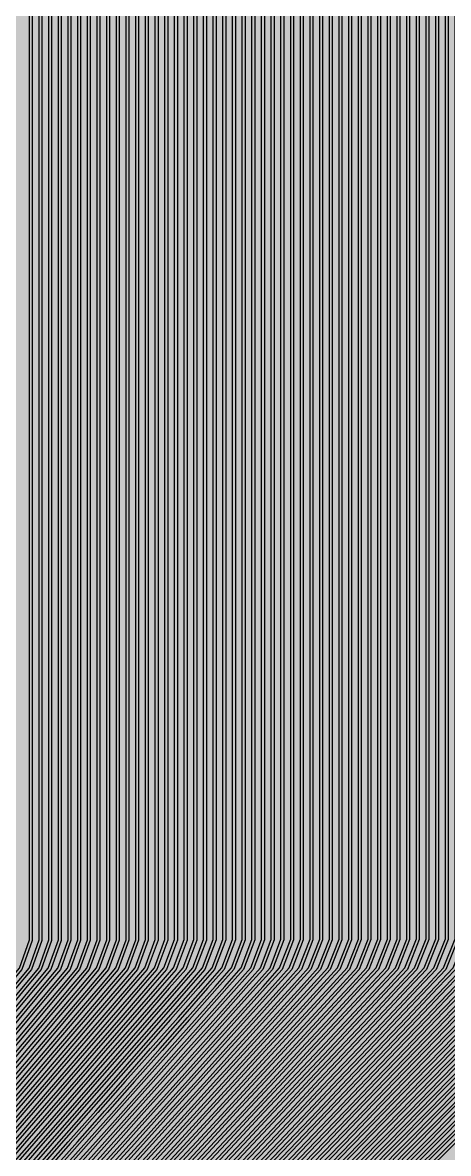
# Model space of a CAD drawing. Header units: metres. Extents: x -7231 to 10969, y -37556 to 1873.
# Drawn here: x 3904 to 4212, y -17775 to -16956 of the extents above; entities that cross this region are included whole.
import ezdxf

# ---------------------------------------------------------------- set-up
doc = ezdxf.new("R2010")
doc.units = ezdxf.units.M
for name, color, linetype in [('Metal1', 4, 'CONTINUOUS'), ('Metal2', 3, 'CONTINUOUS'), ('Polyimide', 7, 'CONTINUOUS')]:
    doc.layers.add(name, color=color, linetype=linetype)

msp = doc.modelspace()

# ---------------------------------------------------------------- hatches: boundary and pattern name
at = {"layer": 'Polyimide'}
msp.add_hatch(color=7, dxfattribs=at).paths.add_polyline_path([(4065.69, -468), (4066.67, -501.99), (4068.51, -535.99), (4071.41, -569.99), (4075.54, -603.99), (4081.04, -637.99), (4088.01, -671.99), (4096.52, -705.98), (4106.62, -739.98), (4118.33, -773.98), (4131.63, -807.98), (4146.49, -841.98), (4162.87, -875.98), (4180.68, -909.97), (4199.83, -943.97), (4220.22, -977.97), (4241.73, -1011.97), (4264.21, -1045.97), (4287.52, -1079.96), (4311.51, -1113.96), (4336.01, -1147.96), (4360.86, -1181.96), (4385.88, -1215.96), (4410.89, -1249.96), (4435.74, -1283.95), (4460.24, -1317.95), (4484.23, -1351.95), (4507.54, -1385.95), (4530.02, -1419.95), (4551.53, -1453.94), (4571.92, -1487.94), (4591.07, -1521.94), (4608.88, -1555.94), (4625.26, -1589.94), (4640.12, -1623.94), (4653.42, -1657.93), (4665.13, -1691.93), (4675.23, -1725.93), (4683.74, -1759.93), (4690.71, -1793.93), (4696.21, -1827.93), (4700.34, -1861.92), (4703.24, -1895.92), (4705.08, -1929.92), (4706.06, -1963.92), (4706.44, -1997.92), (4706.5, -2031.91), (4706.5, -4793.02), (4709.95, -4838.39), (4720.22, -4882.71), (4737.08, -4924.98), (4760.13, -4964.2), (4788.85, -4999.49), (4822.58, -5030.03), (4860.53, -5055.12), (4901.85, -5074.18), (4901.85, -5074.18), (4970.68, -5105.23), (5034.7, -5145.26), (5092.76, -5193.54), (5143.8, -5249.19), (5186.89, -5311.2), (5221.24, -5378.44), (5246.23, -5449.69), (5261.41, -5523.66), (5266.5, -5599), (5261.41, -5674.34), (5246.23, -5748.31), (5221.24, -5819.56), (5186.89, -5886.8), (5143.8, -5948.81), (5092.76, -6004.46), (5034.7, -6052.74), (4970.68, -6092.77), (4901.85, -6123.82), (4860.53, -6142.88), (4822.58, -6167.97), (4788.85, -6198.51), (4760.13, -6233.8), (4737.08, -6273.02), (4720.22, -6315.29), (4709.95, -6359.61), (4706.5, -6404.98), (4706.5, -9221.52), (4709.95, -9266.88), (4720.22, -9311.21), (4737.08, -9353.47), (4760.13, -9392.7), (4788.85, -9427.98), (4822.58, -9458.52), (4860.53, -9483.61), (4901.85, -9502.67), (4970.68, -9533.72), (5034.7, -9573.75), (5092.76, -9622.03), (5143.8, -9677.68), (5186.89, -9739.69), (5221.24, -9806.94), (5246.23, -9878.19), (5261.41, -9952.16), (5266.5, -10027.49), (5261.41, -10102.83), (5246.23, -10176.8), (5221.24, -10248.05), (5186.89, -10315.3), (5143.8, -10377.31), (5092.76, -10432.96), (5034.7, -10481.24), (4970.68, -10521.27), (4901.85, -10552.32), (4860.53, -10571.38), (4822.58, -10596.46), (4788.85, -10627), (4760.13, -10662.29), (4737.08, -10701.52), (4720.22, -10743.78), (4709.95, -10788.1), (4706.5, -10833.47), (4706.5, -13650.01), (4709.95, -13695.38), (4720.22, -13739.7), (4737.08, -13781.96), (4760.13, -13821.19), (4788.85, -13856.48), (4822.58, -13887.02), (4860.53, -13912.11), (4901.85, -13931.17), (4970.68, -13962.22), (5034.7, -14002.25), (5092.76, -14050.53), (5143.8, -14106.18), (5186.89, -14168.19), (5221.24, -14235.43), (5246.23, -14306.68), (5261.41, -14380.65), (5266.5, -14455.99), (5261.41, -14531.33), (5246.23, -14605.29), (5221.24, -14676.55), (5186.89, -14743.79), (5143.8, -14805.8), (5092.76, -14861.45), (5034.7, -14909.73), (4970.68, -14949.76), (4901.85, -14980.81), (4860.53, -14999.87), (4822.58, -15024.96), (4788.85, -15055.5), (4760.13, -15090.79), (4737.08, -15130.01), (4720.22, -15172.27), (4709.95, -15216.6), (4706.5, -15261.97), (4706.5, -15455.99), (4720.95, -15750.04), (4764.14, -16041.26), (4835.68, -16326.84), (4934.86, -16604.04), (5060.74, -16870.18), (5212.09, -17122.7), (5387.47, -17359.17), (5585.18, -17577.31), (5803.32, -17775.02), (6039.79, -17950.4), (6292.31, -18101.75), (6558.45, -18227.63), (6835.65, -18326.81), (7121.23, -18398.34), (7412.45, -18441.54), (7706.5, -18455.99), (9969.01, -18455.99), (10047.42, -18459.84), (10125.08, -18471.36), (10201.23, -18490.44), (10275.15, -18516.89), (10346.12, -18550.45), (10413.46, -18590.81), (10476.52, -18637.58), (10534.69, -18690.3), (10587.41, -18748.47), (10634.18, -18811.53), (10674.54, -18878.87), (10708.11, -18949.84), (10734.56, -19023.76), (10753.63, -19099.92), (10765.15, -19177.58), (10769.01, -19255.99), (10769.01, -20895.8), (10730.24, -20951.41), (10694.6, -21009.08), (10662.21, -21068.63), (10633.17, -21129.89), (10607.55, -21192.66), (10585.45, -21256.74), (10566.93, -21321.96), (10552.05, -21388.09), (10540.84, -21454.95), (10533.35, -21522.33), (10529.6, -21590.02), (10529.6, -21657.81), (10533.35, -21725.5), (10540.84, -21792.87), (10552.05, -21859.73), (10566.93, -21925.87), (10585.45, -21991.08), (10607.55, -22055.17), (10633.17, -22117.94), (10662.21, -22179.19), (10694.6, -22238.74), (10730.24, -22296.41), (10769.01, -22352.03), (10769.01, -32454.24), (10728.74, -32510.49), (10691.72, -32568.92), (10658.05, -32629.35), (10627.85, -32691.58), (10601.2, -32755.42), (10578.21, -32820.67), (10558.93, -32887.1), (10543.44, -32954.52), (10531.77, -33022.71), (10523.97, -33091.44), (10520.07, -33160.51), (10520.07, -33229.69), (10523.97, -33298.75), (10531.77, -33367.49), (10543.44, -33435.67), (10558.93, -33503.09), (10578.21, -33569.53), (10601.2, -33634.77), (10627.85, -33698.61), (10658.05, -33760.85), (10691.72, -33821.28), (10728.74, -33879.71), (10769.01, -33935.96), (10769.01, -36556), (10765.15, -36634.41), (10753.63, -36712.07), (10734.56, -36788.23), (10708.11, -36862.15), (10674.54, -36933.12), (10634.18, -37000.46), (10587.41, -37063.51), (10534.69, -37121.69), (10476.52, -37174.41), (10413.46, -37221.18), (10346.12, -37261.54), (10275.15, -37295.1), (10201.23, -37321.55), (10125.08, -37340.63), (10047.42, -37352.15), (9969.01, -37356), (-6231.01, -37356), (-6309.42, -37352.15), (-6387.08, -37340.63), (-6463.23, -37321.55), (-6537.15, -37295.1), (-6608.12, -37261.54), (-6675.46, -37221.18), (-6738.52, -37174.41), (-6796.69, -37121.69), (-6849.41, -37063.51), (-6896.18, -37000.46), (-6936.54, -36933.12), (-6970.11, -36862.15), (-6996.56, -36788.23), (-7015.63, -36712.07), (-7027.15, -36634.41), (-7031.01, -36556), (-7031.01, -33936), (-6990.74, -33879.75), (-6953.7, -33821.31), (-6920.03, -33760.88), (-6889.82, -33698.64), (-6863.18, -33634.8), (-6840.18, -33569.55), (-6820.9, -33503.11), (-6805.4, -33435.69), (-6793.74, -33367.49), (-6785.94, -33298.75), (-6782.03, -33229.68), (-6782.03, -33160.5), (-6785.94, -33091.43), (-6793.74, -33022.69), (-6805.4, -32954.5), (-6820.9, -32887.07), (-6840.18, -32820.63), (-6863.18, -32755.39), (-6889.82, -32691.54), (-6920.03, -32629.3), (-6953.7, -32568.87), (-6990.74, -32510.43), (-7031.01, -32454.18), (-7031.01, -22364.83), (-6990.74, -22308.58), (-6953.7, -22250.14), (-6920.03, -22189.71), (-6889.82, -22127.47), (-6863.18, -22063.62), (-6840.18, -21998.38), (-6820.9, -21931.94), (-6805.4, -21864.51), (-6793.74, -21796.32), (-6785.94, -21727.58), (-6782.03, -21658.51), (-6782.03, -21589.33), (-6785.94, -21520.26), (-6793.74, -21451.52), (-6805.4, -21383.32), (-6820.9, -21315.9), (-6840.18, -21249.46), (-6863.18, -21184.21), (-6889.82, -21120.37), (-6920.03, -21058.13), (-6953.7, -20997.7), (-6990.74, -20939.26), (-7031.01, -20883.01), (-7031.01, -19255.99), (-7027.15, -19177.58), (-7015.63, -19099.92), (-6996.56, -19023.76), (-6970.11, -18949.84), (-6936.54, -18878.87), (-6896.18, -18811.53), (-6849.41, -18748.47), (-6796.69, -18690.3), (-6738.52, -18637.58), (-6675.46, -18590.81), (-6608.12, -18550.45), (-6537.15, -18516.89), (-6463.23, -18490.44), (-6387.08, -18471.36), (-6309.42, -18459.84), (-6231.01, -18455.99), (-3968.5, -18455.99), (-3674.45, -18441.54), (-3383.23, -18398.34), (-3097.65, -18326.81), (-2820.45, -18227.63), (-2554.31, -18101.75), (-2301.79, -17950.4), (-2065.32, -17775.02), (-1847.18, -17577.31), (-1649.47, -17359.17), (-1474.09, -17122.7), (-1322.74, -16870.18), (-1196.86, -16604.04), (-1097.68, -16326.84), (-1026.14, -16041.26), (-982.95, -15750.04), (-968.5, -15455.99), (-968.5, -15261.97), (-971.95, -15216.6), (-982.22, -15172.27), (-999.08, -15130.01), (-1022.13, -15090.79), (-1050.85, -15055.5), (-1084.58, -15024.96), (-1122.53, -14999.87), (-1163.85, -14980.81), (-1232.68, -14949.76), (-1296.7, -14909.73), (-1354.76, -14861.45), (-1405.8, -14805.8), (-1448.89, -14743.79), (-1483.24, -14676.55), (-1508.23, -14605.29), (-1523.41, -14531.33), (-1528.5, -14455.99), (-1523.41, -14380.65), (-1508.23, -14306.68), (-1483.24, -14235.43), (-1448.89, -14168.19), (-1405.8, -14106.18), (-1354.76, -14050.53), (-1296.7, -14002.25), (-1232.68, -13962.22), (-1163.85, -13931.17), (-1122.53, -13912.11), (-1084.58, -13887.02), (-1050.85, -13856.48), (-1022.13, -13821.19), (-999.08, -13781.96), (-982.22, -13739.7), (-971.95, -13695.38), (-968.5, -13650.01), (-968.5, -12309.64), (-971.95, -12264.27), (-982.22, -12219.94), (-999.08, -12177.68), (-1022.13, -12138.46), (-1050.85, -12103.17), (-1084.58, -12072.63), (-1122.53, -12047.54), (-1163.85, -12028.48), (-1232.68, -11997.43), (-1296.7, -11957.4), (-1354.76, -11909.12), (-1405.8, -11853.47), (-1448.89, -11791.46), (-1483.24, -11724.22), (-1508.23, -11652.96), (-1523.41, -11579), (-1528.5, -11503.66), (-1523.41, -11428.32), (-1508.23, -11354.35), (-1483.24, -11283.1), (-1448.89, -11215.86), (-1405.8, -11153.85), (-1354.76, -11098.2), (-1296.7, -11049.92), (-1232.68, -11009.89), (-1163.85, -10978.84), (-1122.53, -10959.78), (-1084.58, -10934.69), (-1050.85, -10904.15), (-1022.13, -10868.86), (-999.08, -10829.63), (-982.22, -10787.37), (-971.95, -10743.05), (-968.5, -10697.68), (-968.5, -9357.31), (-971.95, -9311.94), (-982.22, -9267.62), (-999.08, -9225.35), (-1022.13, -9186.13), (-1050.85, -9150.84), (-1084.58, -9120.3), (-1122.53, -9095.21), (-1163.85, -9076.15), (-1163.85, -9076.15), (-1232.68, -9045.1), (-1296.7, -9005.07), (-1354.76, -8956.79), (-1405.8, -8901.14), (-1448.89, -8839.13), (-1483.24, -8771.89), (-1508.23, -8700.64), (-1523.41, -8626.67), (-1528.5, -8551.33), (-1523.41, -8475.99), (-1508.23, -8402.02), (-1483.24, -8330.77), (-1448.89, -8263.53), (-1405.8, -8201.52), (-1354.76, -8145.87), (-1296.7, -8097.59), (-1232.68, -8057.56), (-1163.85, -8026.51), (-1163.85, -8026.51), (-1122.53, -8007.45), (-1084.58, -7982.36), (-1050.85, -7951.82), (-1022.13, -7916.53), (-999.08, -7877.31), (-982.22, -7835.04), (-971.95, -7790.72), (-968.5, -7745.35), (-968.5, -6404.98), (-971.95, -6359.61), (-982.22, -6315.29), (-999.08, -6273.02), (-1022.13, -6233.8), (-1050.85, -6198.51), (-1084.58, -6167.97), (-1122.53, -6142.88), (-1163.85, -6123.82), (-1163.85, -6123.82), (-1232.68, -6092.77), (-1296.7, -6052.74), (-1354.76, -6004.46), (-1405.8, -5948.81), (-1448.89, -5886.8), (-1483.24, -5819.56), (-1508.23, -5748.31), (-1523.41, -5674.34), (-1528.5, -5599), (-1523.41, -5523.66), (-1508.23, -5449.69), (-1483.24, -5378.44), (-1448.89, -5311.2), (-1405.8, -5249.19), (-1354.76, -5193.54), (-1296.7, -5145.26), (-1232.68, -5105.23), (-1163.85, -5074.18), (-1163.85, -5074.18), (-1122.53, -5055.12), (-1084.58, -5030.03), (-1050.85, -4999.49), (-1022.13, -4964.2), (-999.08, -4924.98), (-982.22, -4882.71), (-971.95, -4838.39), (-968.5, -4793.02), (-968.5, -2031.91), (-968.44, -1997.92), (-968.06, -1963.92), (-967.05, -1929.92), (-965.18, -1895.92), (-962.22, -1861.92), (-958.01, -1827.93), (-952.41, -1793.93), (-945.31, -1759.93), (-936.64, -1725.93), (-926.35, -1691.93), (-914.43, -1657.93), (-900.88, -1623.94), (-885.74, -1589.94), (-869.05, -1555.94), (-850.91, -1521.94), (-831.4, -1487.94), (-810.63, -1453.94), (-788.72, -1419.95), (-765.82, -1385.95), (-742.07, -1351.95), (-717.63, -1317.95), (-692.67, -1283.95), (-667.36, -1249.96), (-641.88, -1215.96), (-616.39, -1181.96), (-591.08, -1147.96), (-566.12, -1113.96), (-541.68, -1079.96), (-517.93, -1045.97), (-495.03, -1011.97), (-473.12, -977.97), (-452.35, -943.97), (-432.84, -909.97), (-414.7, -875.98), (-398.01, -841.98), (-382.87, -807.98), (-369.32, -773.98), (-357.4, -739.98), (-347.11, -705.98), (-338.44, -671.99), (-331.34, -637.99), (-325.74, -603.99), (-321.53, -569.99), (-318.57, -535.99), (-316.7, -501.99), (-315.69, -468), (-315.31, -434), (-315.25, -400), (-315.25, 401), (-315.25, 451), (-315.25, 1644), (-270.25, 1644), (-270.03, 1637.13), (-269.35, 1630.29), (-268.23, 1623.52), (-266.67, 1616.82), (-264.68, 1610.25), (-262.26, 1603.82), (-259.42, 1597.56), (-256.18, 1591.5), (-252.55, 1585.67), (-248.55, 1580.08), (-244.19, 1574.77), (-239.5, 1569.75), (-234.48, 1565.06), (-229.17, 1560.7), (-223.58, 1556.7), (-217.75, 1553.07), (-211.69, 1549.83), (-205.43, 1546.99), (-199, 1544.57), (-192.43, 1542.58), (-185.73, 1541.02), (-178.96, 1539.9), (-172.12, 1539.22), (-165.25, 1539), (-158.38, 1539.22), (-151.54, 1539.9), (-144.77, 1541.02), (-138.07, 1542.58), (-131.5, 1544.57), (-125.07, 1546.99), (-118.81, 1549.83), (-112.75, 1553.07), (-106.92, 1556.7), (-101.33, 1560.7), (-96.02, 1565.06), (-91, 1569.75), (-86.31, 1574.77), (-81.95, 1580.08), (-77.95, 1585.67), (-74.32, 1591.5), (-71.08, 1597.56), (-68.24, 1603.82), (-65.82, 1610.25), (-63.83, 1616.82), (-62.27, 1623.52), (-61.15, 1630.29), (-60.47, 1637.13), (-60.25, 1644), (1853, 1644), (1853, 1573), (3815.25, 1573), (3815.46, 1579.54), (3816.11, 1586.05), (3817.17, 1592.51), (3818.66, 1598.88), (3820.56, 1605.14), (3822.86, 1611.27), (3825.56, 1617.23), (3828.65, 1623), (3832.1, 1628.56), (3835.91, 1633.88), (3840.07, 1638.93), (3844.54, 1643.71), (3849.32, 1648.18), (3854.37, 1652.34), (3859.69, 1656.15), (3865.25, 1659.6), (3871.02, 1662.69), (3876.98, 1665.39), (3883.11, 1667.69), (3889.37, 1669.59), (3895.74, 1671.08), (3902.2, 1672.14), (3908.71, 1672.79), (3915.25, 1673), (3921.79, 1672.79), (3928.3, 1672.14), (3934.76, 1671.08), (3941.13, 1669.59), (3947.39, 1667.69), (3953.52, 1665.39), (3959.48, 1662.69), (3965.25, 1659.6), (3970.81, 1656.15), (3976.13, 1652.34), (3981.18, 1648.18), (3985.96, 1643.71), (3990.43, 1638.93), (3994.59, 1633.88), (3998.4, 1628.56), (4001.85, 1623), (4004.94, 1617.23), (4007.64, 1611.27), (4009.94, 1605.14), (4011.84, 1598.88), (4013.33, 1592.51), (4014.39, 1586.05), (4015.04, 1579.54), (4015.25, 1573), (4065.25, 1573), (4065.25, 451), (4065.25, 401), (4065.25, -400), (4065.31, -434), (4065.69, -468)])

# ---------------------------------------------------------------- linework, layer by layer
at = {"layer": 'Metal1'}
for points in [[(3785.58, -17788.78), (3804.17, -17766.28), (3822.76, -17743.78), (3841.36, -17721.28), (3859.95, -17698.78), (3878.54, -17676.28), (3897.14, -17653.78), (3908.18, -17640.41), (3915.5, -17620.06), (3915.5, -16631.91), (3917.5, -16631.91), (3917.5, -17620.41), (3909.94, -17641.42), (3898.68, -17655.05), (3880.08, -17677.55), (3861.49, -17700.05), (3842.9, -17722.55), (3824.31, -17745.06), (3805.71, -17767.56), (3787.12, -17790.06)], [(3798.69, -17788.78), (3817.41, -17766.28), (3836.13, -17743.78), (3854.85, -17721.28), (3873.57, -17698.78), (3892.29, -17676.28), (3911.01, -17653.78), (3922.13, -17640.41), (3929.5, -17620.03), (3929.5, -16631.91), (3931.5, -16631.91), (3931.5, -17620.38), (3923.89, -17641.42), (3912.55, -17655.05), (3893.83, -17677.56), (3875.11, -17700.06), (3856.39, -17722.56), (3837.67, -17745.06), (3818.95, -17767.56), (3800.23, -17790.06)], [(3811.8, -17788.78), (3830.65, -17766.28), (3849.5, -17743.78), (3868.34, -17721.28), (3887.19, -17698.77), (3906.04, -17676.27), (3924.89, -17653.77), (3936.08, -17640.41), (3943.5, -17620), (3943.5, -16631.91), (3945.5, -16631.91), (3945.5, -17620.35), (3937.84, -17641.42), (3926.42, -17655.06), (3907.57, -17677.56), (3888.72, -17700.06), (3869.88, -17722.56), (3851.03, -17745.06), (3832.18, -17767.56), (3813.34, -17790.06)], [(3824.91, -17788.77), (3843.89, -17766.27), (3862.86, -17743.77), (3881.84, -17721.27), (3900.81, -17698.77), (3919.79, -17676.27), (3938.76, -17653.77), (3950.03, -17640.41), (3957.5, -17619.96), (3957.5, -16631.91), (3959.5, -16631.91), (3959.5, -17620.32), (3951.79, -17641.42), (3940.29, -17655.06), (3921.32, -17677.56), (3902.34, -17700.06), (3883.37, -17722.56), (3864.39, -17745.06), (3845.42, -17767.56), (3826.44, -17790.06)], [(3838.03, -17788.77), (3857.13, -17766.27), (3876.23, -17743.77), (3895.33, -17721.27), (3914.43, -17698.77), (3933.53, -17676.27), (3952.64, -17653.77), (3963.98, -17640.4), (3971.5, -17619.93), (3971.5, -16631.91), (3973.5, -16631.91), (3973.5, -17620.29), (3965.74, -17641.43), (3954.16, -17655.06), (3935.06, -17677.56), (3915.96, -17700.06), (3896.86, -17722.56), (3877.75, -17745.07), (3858.65, -17767.57), (3839.55, -17790.07)], [(3851.14, -17788.77), (3870.37, -17766.27), (3889.6, -17743.77), (3908.83, -17721.27), (3928.05, -17698.77), (3947.28, -17676.27), (3966.51, -17653.77), (3977.93, -17640.4), (3985.5, -17619.9), (3985.5, -16631.91), (3987.5, -16631.91), (3987.5, -17620.25), (3979.68, -17641.43), (3968.03, -17655.07), (3948.8, -17677.57), (3929.57, -17700.07), (3910.35, -17722.57), (3891.12, -17745.07), (3871.89, -17767.57), (3852.66, -17790.07)], [(3864.25, -17788.77), (3883.61, -17766.27), (3902.96, -17743.77), (3922.32, -17721.27), (3941.67, -17698.76), (3961.03, -17676.26), (3980.39, -17653.76), (3991.88, -17640.4), (3999.5, -17619.86), (3999.5, -16631.91), (4001.5, -16631.91), (4001.5, -17620.22), (3993.63, -17641.43), (3981.9, -17655.07), (3962.55, -17677.57), (3943.19, -17700.07), (3923.83, -17722.57), (3904.48, -17745.07), (3885.12, -17767.57), (3865.77, -17790.07)], [(3877.36, -17788.76), (3896.85, -17766.26), (3916.33, -17743.76), (3935.81, -17721.26), (3955.3, -17698.76), (3974.78, -17676.26), (3994.26, -17653.76), (4005.83, -17640.4), (4013.5, -17619.83), (4013.5, -16631.91), (4015.5, -16631.91), (4015.5, -17620.19), (4007.58, -17641.43), (3995.77, -17655.07), (3976.29, -17677.57), (3956.81, -17700.07), (3937.32, -17722.57), (3917.84, -17745.07), (3898.36, -17767.57), (3878.88, -17790.07)], [(3890.48, -17788.76), (3910.09, -17766.26), (3929.7, -17743.76), (3949.31, -17721.26), (3968.92, -17698.76), (3988.53, -17676.26), (4008.14, -17653.76), (4019.78, -17640.39), (4027.5, -17619.79), (4027.5, -16631.91), (4029.5, -16631.91), (4029.5, -17620.16), (4021.53, -17641.44), (4009.64, -17655.07), (3990.03, -17677.57), (3970.42, -17700.07), (3950.81, -17722.57), (3931.2, -17745.08), (3911.59, -17767.58), (3891.98, -17790.08)], [(3903.59, -17788.76), (3923.33, -17766.26), (3943.06, -17743.76), (3962.8, -17721.26), (3982.54, -17698.76), (4002.27, -17676.26), (4022.01, -17653.76), (4033.73, -17640.39), (4041.5, -17619.76), (4041.5, -16631.91), (4043.5, -16631.91), (4043.5, -17620.12), (4035.48, -17641.44), (4023.51, -17655.07), (4003.78, -17677.58), (3984.04, -17700.08), (3964.3, -17722.58), (3944.57, -17745.08), (3924.83, -17767.58), (3905.09, -17790.08)], [(3916.7, -17788.76), (3936.56, -17766.26), (3956.43, -17743.76), (3976.29, -17721.26), (3996.16, -17698.75), (4016.02, -17676.25), (4035.89, -17653.75), (4047.68, -17640.39), (4055.5, -17619.73), (4055.5, -16631.91), (4057.5, -16631.91), (4057.5, -17620.09), (4049.42, -17641.44), (4037.39, -17655.08), (4017.52, -17677.58), (3997.66, -17700.08), (3977.79, -17722.58), (3957.93, -17745.08), (3938.06, -17767.58), (3918.2, -17790.08)], [(3929.81, -17788.76), (3949.8, -17766.25), (3969.8, -17743.75), (3989.79, -17721.25), (4009.78, -17698.75), (4029.77, -17676.25), (4049.76, -17653.75), (4061.63, -17640.39), (4069.5, -17619.69), (4069.5, -16631.91), (4071.5, -16631.91), (4071.5, -17620.06), (4063.37, -17641.44), (4051.26, -17655.08), (4031.26, -17677.58), (4011.27, -17700.08), (3991.28, -17722.58), (3971.29, -17745.08), (3951.3, -17767.58), (3931.31, -17790.08)], [(3942.92, -17788.75), (3963.04, -17766.25), (3983.16, -17743.75), (4003.28, -17721.25), (4023.4, -17698.75), (4043.52, -17676.25), (4063.64, -17653.75), (4075.58, -17640.39), (4083.5, -17619.66), (4083.5, -16631.91), (4085.5, -16631.91), (4085.5, -17620.03), (4077.32, -17641.44), (4065.13, -17655.08), (4045.01, -17677.58), (4024.89, -17700.08), (4004.77, -17722.58), (3984.65, -17745.08), (3964.53, -17767.59), (3944.42, -17790.09)], [(3956.04, -17788.75), (3976.28, -17766.25), (3996.53, -17743.75), (4016.77, -17721.25), (4037.02, -17698.75), (4057.27, -17676.25), (4077.51, -17653.75), (4089.53, -17640.38), (4097.5, -17619.62), (4097.5, -16631.91), (4099.5, -16631.91), (4099.5, -17619.99), (4091.27, -17641.45), (4079, -17655.08), (4058.75, -17677.58), (4038.51, -17700.09), (4018.26, -17722.59), (3998.01, -17745.09), (3977.77, -17767.59), (3957.52, -17790.09)], [(3969.15, -17788.75), (3989.52, -17766.25), (4009.89, -17743.75), (4030.27, -17721.25), (4050.64, -17698.75), (4071.01, -17676.24), (4091.39, -17653.74), (4103.48, -17640.38), (4111.5, -17619.59), (4111.5, -16631.91), (4113.5, -16631.91), (4113.5, -17619.96), (4105.22, -17641.45), (4092.87, -17655.09), (4072.5, -17677.59), (4052.12, -17700.09), (4031.75, -17722.59), (4011.38, -17745.09), (3991, -17767.59), (3970.63, -17790.09)], [(3982.26, -17788.75), (4002.76, -17766.25), (4023.26, -17743.74), (4043.76, -17721.24), (4064.26, -17698.74), (4084.76, -17676.24), (4105.26, -17653.74), (4117.43, -17640.38), (4125.5, -17619.55), (4125.5, -16631.91), (4127.5, -16631.91), (4127.5, -17619.93), (4119.17, -17641.45), (4106.74, -17655.09), (4086.24, -17677.59), (4065.74, -17700.09), (4045.24, -17722.59), (4024.74, -17745.09), (4004.24, -17767.59), (3983.74, -17790.09)], [(3995.37, -17788.74), (4016, -17766.24), (4036.63, -17743.74), (4057.25, -17721.24), (4077.88, -17698.74), (4098.51, -17676.24), (4119.14, -17653.74), (4131.39, -17640.38), (4139.5, -17619.52), (4139.5, -16631.91), (4141.5, -16631.91), (4141.5, -17619.89), (4133.11, -17641.45), (4120.61, -17655.09), (4099.98, -17677.59), (4079.36, -17700.09), (4058.73, -17722.59), (4038.1, -17745.09), (4017.47, -17767.59), (3996.85, -17790.1)], [(4008.49, -17788.74), (4029.24, -17766.24), (4049.99, -17743.74), (4070.75, -17721.24), (4091.5, -17698.74), (4112.26, -17676.24), (4133.01, -17653.74), (4145.34, -17640.38), (4153.5, -17619.48), (4153.5, -16631.91), (4155.5, -16631.91), (4155.5, -17619.86), (4147.06, -17641.45), (4134.48, -17655.09), (4113.73, -17677.59), (4092.97, -17700.09), (4072.22, -17722.6), (4051.46, -17745.1), (4030.71, -17767.6), (4009.96, -17790.1)], [(4021.6, -17788.74), (4042.48, -17766.24), (4063.36, -17743.74), (4084.24, -17721.24), (4105.12, -17698.74), (4126, -17676.24), (4146.89, -17653.74), (4159.29, -17640.37), (4167.5, -17619.45), (4167.5, -16631.91), (4169.5, -16631.91), (4169.5, -17619.83), (4161.01, -17641.46), (4148.35, -17655.1), (4127.47, -17677.6), (4106.59, -17700.1), (4085.71, -17722.6), (4064.83, -17745.1), (4043.94, -17767.6), (4023.06, -17790.1)], [(4034.71, -17788.74), (4055.72, -17766.24), (4076.73, -17743.74), (4097.73, -17721.23), (4118.74, -17698.73), (4139.75, -17676.23), (4160.76, -17653.73), (4173.24, -17640.37), (4181.5, -17619.41), (4181.5, -16631.91), (4183.5, -16631.91), (4183.5, -17619.79), (4174.96, -17641.46), (4162.22, -17655.1), (4141.21, -17677.6), (4120.21, -17700.1), (4099.2, -17722.6), (4078.19, -17745.1), (4057.18, -17767.6), (4036.17, -17790.1)], [(4047.82, -17788.73), (4068.96, -17766.23), (4090.09, -17743.73), (4111.23, -17721.23), (4132.36, -17698.73), (4153.5, -17676.23), (4174.64, -17653.73), (4187.19, -17640.37), (4195.5, -17619.38), (4195.5, -16631.91), (4197.5, -16631.91), (4197.5, -17619.76), (4188.91, -17641.46), (4176.09, -17655.1), (4154.96, -17677.6), (4133.82, -17700.1), (4112.69, -17722.6), (4091.55, -17745.1), (4070.41, -17767.6), (4049.28, -17790.1)], [(4060.93, -17788.73), (4082.2, -17766.23), (4103.46, -17743.73), (4124.72, -17721.23), (4145.98, -17698.73), (4167.25, -17676.23), (4188.51, -17653.73), (4201.14, -17640.37), (4209.5, -17619.34), (4209.5, -16631.91), (4211.5, -16631.91), (4211.5, -17619.72), (4202.85, -17641.46), (4189.96, -17655.1), (4168.7, -17677.6), (4147.44, -17700.1), (4126.18, -17722.6), (4104.91, -17745.1), (4083.65, -17767.61), (4062.39, -17790.11)], [(4074.05, -17788.73), (4095.44, -17766.23), (4116.83, -17743.73), (4138.22, -17721.23), (4159.61, -17698.73), (4181, -17676.23), (4202.39, -17653.73), (4215.09, -17640.37), (4223.5, -17619.3), (4223.5, -16631.91), (4225.5, -16631.91), (4225.5, -17619.69), (4216.8, -17641.46), (4203.83, -17655.1), (4182.44, -17677.61), (4161.06, -17700.11), (4139.67, -17722.61), (4118.28, -17745.11), (4096.89, -17767.61), (4075.5, -17790.11)], [(4087.16, -17788.73), (4108.67, -17766.23), (4130.19, -17743.73), (4151.71, -17721.23), (4173.23, -17698.73), (4194.74, -17676.22), (4216.26, -17653.72), (4229.04, -17640.36), (4237.5, -17619.27), (4237.5, -16631.91), (4239.5, -16631.91), (4239.5, -17619.65), (4230.75, -17641.47), (4217.71, -17655.11), (4196.19, -17677.61), (4174.67, -17700.11), (4153.15, -17722.61), (4131.64, -17745.11), (4110.12, -17767.61), (4088.6, -17790.11)], [(4100.27, -17788.73), (4121.91, -17766.23), (4143.56, -17743.72), (4165.2, -17721.22), (4186.85, -17698.72), (4208.49, -17676.22), (4230.14, -17653.72), (4242.99, -17640.36), (4251.5, -17619.23), (4251.5, -16631.91), (4253.5, -16631.91), (4253.5, -17619.62), (4244.7, -17641.47), (4231.58, -17655.11), (4209.93, -17677.61), (4188.29, -17700.11), (4166.64, -17722.61), (4145, -17745.11), (4123.36, -17767.61), (4101.71, -17790.11)], [(4113.38, -17788.72), (4135.15, -17766.22), (4156.92, -17743.72), (4178.7, -17721.22), (4200.47, -17698.72), (4222.24, -17676.22), (4244.01, -17653.72), (4256.94, -17640.36), (4265.5, -17619.2), (4265.5, -16631.91), (4267.5, -16631.91), (4267.5, -17619.59), (4258.65, -17641.47), (4245.45, -17655.11), (4223.68, -17677.61), (4201.9, -17700.11), (4180.13, -17722.61), (4158.36, -17745.11), (4136.59, -17767.61), (4114.82, -17790.11)], [(4126.49, -17788.72), (4148.39, -17766.22), (4170.29, -17743.72), (4192.19, -17721.22), (4214.09, -17698.72), (4235.99, -17676.22), (4257.88, -17653.72), (4270.89, -17640.36), (4279.5, -17619.16), (4279.5, -16631.91), (4281.5, -16631.91), (4281.5, -17619.55), (4272.59, -17641.47), (4259.32, -17655.11), (4237.42, -17677.61), (4215.52, -17700.11), (4193.62, -17722.61), (4171.72, -17745.12), (4149.83, -17767.62), (4127.93, -17790.12)], [(4139.61, -17788.72), (4161.63, -17766.22), (4183.66, -17743.72), (4205.68, -17721.22), (4227.71, -17698.72), (4249.73, -17676.22), (4271.76, -17653.72), (4284.84, -17640.36), (4293.5, -17619.12), (4293.5, -16631.91), (4295.5, -16631.91), (4295.5, -17619.52), (4286.54, -17641.47), (4273.19, -17655.11), (4251.16, -17677.62), (4229.14, -17700.12), (4207.11, -17722.62), (4185.09, -17745.12), (4163.06, -17767.62), (4141.04, -17790.12)], [(4152.72, -17788.72), (4174.87, -17766.22), (4197.02, -17743.72), (4219.18, -17721.22), (4241.33, -17698.72), (4263.48, -17676.21), (4285.63, -17653.71), (4298.79, -17640.35), (4307.5, -17619.09), (4307.5, -16631.91), (4309.5, -16631.91), (4309.5, -17619.48), (4300.49, -17641.48), (4287.06, -17655.12), (4264.91, -17677.62), (4242.75, -17700.12), (4220.6, -17722.62), (4198.45, -17745.12), (4176.3, -17767.62), (4154.14, -17790.12)], [(4165.83, -17788.72), (4188.11, -17766.22), (4210.39, -17743.71), (4232.67, -17721.21), (4254.95, -17698.71), (4277.23, -17676.21), (4299.51, -17653.71), (4312.74, -17640.35), (4321.5, -17619.05), (4321.5, -16631.91), (4323.5, -16631.91), (4323.5, -17619.45), (4314.44, -17641.48), (4300.93, -17655.12), (4278.65, -17677.62), (4256.37, -17700.12), (4234.09, -17722.62), (4211.81, -17745.12), (4189.53, -17767.62), (4167.25, -17790.12)], [(4178.94, -17788.71), (4201.35, -17766.21), (4223.76, -17743.71), (4246.16, -17721.21), (4268.57, -17698.71), (4290.98, -17676.21), (4313.38, -17653.71), (4326.69, -17640.35), (4335.5, -17619.01), (4335.5, -16631.91), (4337.5, -16631.91), (4337.5, -17619.41), (4328.39, -17641.48), (4314.8, -17655.12), (4292.39, -17677.62), (4269.99, -17700.12), (4247.58, -17722.62), (4225.17, -17745.12), (4202.77, -17767.62), (4180.36, -17790.13)], [(4192.05, -17788.71), (4214.59, -17766.21), (4237.12, -17743.71), (4259.66, -17721.21), (4282.19, -17698.71), (4304.73, -17676.21), (4327.26, -17653.71), (4340.64, -17640.35), (4349.5, -17618.98), (4349.5, -16631.91), (4351.5, -16631.91), (4351.5, -17619.38), (4342.33, -17641.48), (4328.67, -17655.12), (4306.14, -17677.62), (4283.6, -17700.12), (4261.07, -17722.63), (4238.54, -17745.13), (4216, -17767.63), (4193.47, -17790.13)]]:
    msp.add_lwpolyline(points, dxfattribs=at)
at = {"layer": 'Metal2'}
for points in [[(3779.02, -17788.78), (3797.55, -17766.28), (3816.08, -17743.78), (3834.61, -17721.28), (3853.14, -17698.78), (3871.67, -17676.28), (3890.2, -17653.78), (3901.21, -17640.41), (3908.5, -17620.08), (3908.5, -16631.91), (3910.5, -16631.91), (3910.5, -17620.43), (3902.97, -17641.42), (3891.74, -17655.05), (3873.21, -17677.55), (3854.68, -17700.05), (3836.15, -17722.55), (3817.62, -17745.05), (3799.1, -17767.55), (3780.57, -17790.06)], [(3792.13, -17788.78), (3810.79, -17766.28), (3829.45, -17743.78), (3848.1, -17721.28), (3866.76, -17698.78), (3885.42, -17676.28), (3904.07, -17653.78), (3915.16, -17640.41), (3922.5, -17620.05), (3922.5, -16631.91), (3924.5, -16631.91), (3924.5, -17620.4), (3916.92, -17641.42), (3905.61, -17655.05), (3886.96, -17677.55), (3868.3, -17700.06), (3849.64, -17722.56), (3830.99, -17745.06), (3812.33, -17767.56), (3793.67, -17790.06)], [(3805.25, -17788.78), (3824.03, -17766.28), (3842.81, -17743.78), (3861.6, -17721.28), (3880.38, -17698.78), (3899.16, -17676.28), (3917.95, -17653.77), (3929.11, -17640.41), (3936.5, -17620.01), (3936.5, -16631.91), (3938.5, -16631.91), (3938.5, -17620.37), (3930.87, -17641.42), (3919.48, -17655.06), (3900.7, -17677.56), (3881.92, -17700.06), (3863.13, -17722.56), (3844.35, -17745.06), (3825.57, -17767.56), (3806.78, -17790.06)], [(3818.36, -17788.78), (3837.27, -17766.28), (3856.18, -17743.77), (3875.09, -17721.27), (3894, -17698.77), (3912.91, -17676.27), (3931.82, -17653.77), (3943.06, -17640.41), (3950.5, -17619.98), (3950.5, -16631.91), (3952.5, -16631.91), (3952.5, -17620.33), (3944.81, -17641.42), (3933.35, -17655.06), (3914.44, -17677.56), (3895.53, -17700.06), (3876.62, -17722.56), (3857.71, -17745.06), (3838.8, -17767.56), (3819.89, -17790.06)], [(3831.47, -17788.77), (3850.51, -17766.27), (3869.55, -17743.77), (3888.58, -17721.27), (3907.62, -17698.77), (3926.66, -17676.27), (3945.7, -17653.77), (3957.01, -17640.4), (3964.5, -17619.95), (3964.5, -16631.91), (3966.5, -16631.91), (3966.5, -17620.3), (3958.76, -17641.43), (3947.23, -17655.06), (3928.19, -17677.56), (3909.15, -17700.06), (3890.11, -17722.56), (3871.07, -17745.06), (3852.04, -17767.56), (3833, -17790.07)], [(3844.58, -17788.77), (3863.75, -17766.27), (3882.91, -17743.77), (3902.08, -17721.27), (3921.24, -17698.77), (3940.41, -17676.27), (3959.57, -17653.77), (3970.96, -17640.4), (3978.5, -17619.91), (3978.5, -16631.91), (3980.5, -16631.91), (3980.5, -17620.27), (3972.71, -17641.43), (3961.1, -17655.06), (3941.93, -17677.56), (3922.77, -17700.07), (3903.6, -17722.57), (3884.44, -17745.07), (3865.27, -17767.57), (3846.11, -17790.07)], [(3857.7, -17788.77), (3876.99, -17766.27), (3896.28, -17743.77), (3915.57, -17721.27), (3934.86, -17698.77), (3954.16, -17676.27), (3973.45, -17653.76), (3984.91, -17640.4), (3992.5, -17619.88), (3992.5, -16631.91), (3994.5, -16631.91), (3994.5, -17620.24), (3986.66, -17641.43), (3974.97, -17655.07), (3955.67, -17677.57), (3936.38, -17700.07), (3917.09, -17722.57), (3897.8, -17745.07), (3878.51, -17767.57), (3859.21, -17790.07)], [(3870.81, -17788.77), (3890.23, -17766.27), (3909.65, -17743.76), (3929.07, -17721.26), (3948.48, -17698.76), (3967.9, -17676.26), (3987.32, -17653.76), (3998.86, -17640.4), (4006.5, -17619.85), (4006.5, -16631.91), (4008.5, -16631.91), (4008.5, -17620.21), (4000.61, -17641.43), (3988.84, -17655.07), (3969.42, -17677.57), (3950, -17700.07), (3930.58, -17722.57), (3911.16, -17745.07), (3891.74, -17767.57), (3872.32, -17790.07)], [(3883.92, -17788.76), (3903.47, -17766.26), (3923.01, -17743.76), (3942.56, -17721.26), (3962.11, -17698.76), (3981.65, -17676.26), (4001.2, -17653.76), (4012.81, -17640.4), (4020.5, -17619.81), (4020.5, -16631.91), (4022.5, -16631.91), (4022.5, -17620.17), (4014.55, -17641.43), (4002.71, -17655.07), (3983.16, -17677.57), (3963.62, -17700.07), (3944.07, -17722.57), (3924.52, -17745.07), (3904.98, -17767.57), (3885.43, -17790.08)], [(3897.03, -17788.76), (3916.71, -17766.26), (3936.38, -17743.76), (3956.05, -17721.26), (3975.73, -17698.76), (3995.4, -17676.26), (4015.07, -17653.76), (4026.76, -17640.39), (4034.5, -17619.78), (4034.5, -16631.91), (4036.5, -16631.91), (4036.5, -17620.14), (4028.5, -17641.44), (4016.58, -17655.07), (3996.91, -17677.57), (3977.23, -17700.07), (3957.56, -17722.58), (3937.88, -17745.08), (3918.21, -17767.58), (3898.54, -17790.08)], [(3910.14, -17788.76), (3929.94, -17766.26), (3949.75, -17743.76), (3969.55, -17721.26), (3989.35, -17698.76), (4009.15, -17676.26), (4028.95, -17653.75), (4040.71, -17640.39), (4048.5, -17619.74), (4048.5, -16631.91), (4050.5, -16631.91), (4050.5, -17620.11), (4042.45, -17641.44), (4030.45, -17655.08), (4010.65, -17677.58), (3990.85, -17700.08), (3971.05, -17722.58), (3951.25, -17745.08), (3931.45, -17767.58), (3911.65, -17790.08)], [(3923.26, -17788.76), (3943.18, -17766.26), (3963.11, -17743.76), (3983.04, -17721.25), (4002.97, -17698.75), (4022.9, -17676.25), (4042.82, -17653.75), (4054.66, -17640.39), (4062.5, -17619.71), (4062.5, -16631.91), (4064.5, -16631.91), (4064.5, -17620.08), (4056.4, -17641.44), (4044.32, -17655.08), (4024.39, -17677.58), (4004.46, -17700.08), (3984.54, -17722.58), (3964.61, -17745.08), (3944.68, -17767.58), (3924.75, -17790.08)], [(3936.37, -17788.75), (3956.42, -17766.25), (3976.48, -17743.75), (3996.53, -17721.25), (4016.59, -17698.75), (4036.64, -17676.25), (4056.7, -17653.75), (4068.61, -17640.39), (4076.5, -17619.67), (4076.5, -16631.91), (4078.5, -16631.91), (4078.5, -17620.04), (4070.35, -17641.44), (4058.19, -17655.08), (4038.14, -17677.58), (4018.08, -17700.08), (3998.03, -17722.58), (3977.97, -17745.08), (3957.92, -17767.58), (3937.86, -17790.08)], [(3949.48, -17788.75), (3969.66, -17766.25), (3989.84, -17743.75), (4010.03, -17721.25), (4030.21, -17698.75), (4050.39, -17676.25), (4070.57, -17653.75), (4082.56, -17640.38), (4090.5, -17619.64), (4090.5, -16631.91), (4092.5, -16631.91), (4092.5, -17620.01), (4084.29, -17641.45), (4072.06, -17655.08), (4051.88, -17677.58), (4031.7, -17700.08), (4011.52, -17722.59), (3991.33, -17745.09), (3971.15, -17767.59), (3950.97, -17790.09)], [(3962.59, -17788.75), (3982.9, -17766.25), (4003.21, -17743.75), (4023.52, -17721.25), (4043.83, -17698.75), (4064.14, -17676.25), (4084.45, -17653.75), (4096.51, -17640.38), (4104.5, -17619.6), (4104.5, -16631.91), (4106.5, -16631.91), (4106.5, -17619.98), (4098.24, -17641.45), (4085.93, -17655.09), (4065.62, -17677.59), (4045.31, -17700.09), (4025.01, -17722.59), (4004.7, -17745.09), (3984.39, -17767.59), (3964.08, -17790.09)], [(3975.7, -17788.75), (3996.14, -17766.25), (4016.58, -17743.75), (4037.01, -17721.25), (4057.45, -17698.74), (4077.89, -17676.24), (4098.32, -17653.74), (4110.46, -17640.38), (4118.5, -17619.57), (4118.5, -16631.91), (4120.5, -16631.91), (4120.5, -17619.94), (4112.19, -17641.45), (4099.8, -17655.09), (4079.37, -17677.59), (4058.93, -17700.09), (4038.49, -17722.59), (4018.06, -17745.09), (3997.62, -17767.59), (3977.19, -17790.09)], [(3988.82, -17788.74), (4009.38, -17766.24), (4029.94, -17743.74), (4050.51, -17721.24), (4071.07, -17698.74), (4091.63, -17676.24), (4112.2, -17653.74), (4124.41, -17640.38), (4132.5, -17619.53), (4132.5, -16631.91), (4134.5, -16631.91), (4134.5, -17619.91), (4126.14, -17641.45), (4113.67, -17655.09), (4093.11, -17677.59), (4072.55, -17700.09), (4051.98, -17722.59), (4031.42, -17745.09), (4010.86, -17767.59), (3990.29, -17790.09)], [(4001.93, -17788.74), (4022.62, -17766.24), (4043.31, -17743.74), (4064, -17721.24), (4084.69, -17698.74), (4105.38, -17676.24), (4126.07, -17653.74), (4138.36, -17640.38), (4146.5, -17619.5), (4146.5, -16631.91), (4148.5, -16631.91), (4148.5, -17619.88), (4140.09, -17641.45), (4127.55, -17655.09), (4106.85, -17677.59), (4086.16, -17700.09), (4065.47, -17722.59), (4044.78, -17745.09), (4024.09, -17767.6), (4003.4, -17790.1)], [(4015.04, -17788.74), (4035.86, -17766.24), (4056.68, -17743.74), (4077.49, -17721.24), (4098.31, -17698.74), (4119.13, -17676.24), (4139.95, -17653.74), (4152.31, -17640.37), (4160.5, -17619.46), (4160.5, -16631.91), (4162.5, -16631.91), (4162.5, -17619.84), (4154.04, -17641.46), (4141.42, -17655.09), (4120.6, -17677.6), (4099.78, -17700.1), (4078.96, -17722.6), (4058.14, -17745.1), (4037.33, -17767.6), (4016.51, -17790.1)], [(4028.15, -17788.74), (4049.1, -17766.24), (4070.04, -17743.74), (4090.99, -17721.24), (4111.93, -17698.74), (4132.88, -17676.23), (4153.82, -17653.73), (4166.26, -17640.37), (4174.5, -17619.43), (4174.5, -16631.91), (4176.5, -16631.91), (4176.5, -17619.81), (4167.98, -17641.46), (4155.29, -17655.1), (4134.34, -17677.6), (4113.4, -17700.1), (4092.45, -17722.6), (4071.51, -17745.1), (4050.56, -17767.6), (4029.62, -17790.1)], [(4041.27, -17788.74), (4062.34, -17766.24), (4083.41, -17743.73), (4104.48, -17721.23), (4125.55, -17698.73), (4146.63, -17676.23), (4167.7, -17653.73), (4180.21, -17640.37), (4188.5, -17619.39), (4188.5, -16631.91), (4190.5, -16631.91), (4190.5, -17619.77), (4181.93, -17641.46), (4169.16, -17655.1), (4148.09, -17677.6), (4127.01, -17700.1), (4105.94, -17722.6), (4084.87, -17745.1), (4063.8, -17767.6), (4042.73, -17790.1)], [(4054.38, -17788.73), (4075.58, -17766.23), (4096.78, -17743.73), (4117.98, -17721.23), (4139.17, -17698.73), (4160.37, -17676.23), (4181.57, -17653.73), (4194.16, -17640.37), (4202.5, -17619.36), (4202.5, -16631.91), (4204.5, -16631.91), (4204.5, -17619.74), (4195.88, -17641.46), (4183.03, -17655.1), (4161.83, -17677.6), (4140.63, -17700.1), (4119.43, -17722.6), (4098.23, -17745.1), (4077.03, -17767.6), (4055.83, -17790.11)], [(4067.49, -17788.73), (4088.82, -17766.23), (4110.14, -17743.73), (4131.47, -17721.23), (4152.8, -17698.73), (4174.12, -17676.23), (4195.45, -17653.73), (4208.11, -17640.37), (4216.5, -17619.32), (4216.5, -16631.91), (4218.5, -16631.91), (4218.5, -17619.71), (4209.83, -17641.46), (4196.9, -17655.1), (4175.57, -17677.6), (4154.25, -17700.1), (4132.92, -17722.61), (4111.59, -17745.11), (4090.27, -17767.61), (4068.94, -17790.11)], [(4080.6, -17788.73), (4102.06, -17766.23), (4123.51, -17743.73), (4144.96, -17721.23), (4166.42, -17698.73), (4187.87, -17676.23), (4209.32, -17653.73), (4222.06, -17640.36), (4230.5, -17619.29), (4230.5, -16631.91), (4232.5, -16631.91), (4232.5, -17619.67), (4223.78, -17641.47), (4210.77, -17655.11), (4189.32, -17677.61), (4167.86, -17700.11), (4146.41, -17722.61), (4124.96, -17745.11), (4103.5, -17767.61), (4082.05, -17790.11)], [(4093.71, -17788.73), (4115.29, -17766.23), (4136.88, -17743.73), (4158.46, -17721.23), (4180.04, -17698.72), (4201.62, -17676.22), (4223.2, -17653.72), (4236.01, -17640.36), (4244.5, -17619.25), (4244.5, -16631.91), (4246.5, -16631.91), (4246.5, -17619.64), (4237.72, -17641.47), (4224.64, -17655.11), (4203.06, -17677.61), (4181.48, -17700.11), (4159.9, -17722.61), (4138.32, -17745.11), (4116.74, -17767.61), (4095.16, -17790.11)], [(4106.83, -17788.73), (4128.53, -17766.22), (4150.24, -17743.72), (4171.95, -17721.22), (4193.66, -17698.72), (4215.36, -17676.22), (4237.07, -17653.72), (4249.96, -17640.36), (4258.5, -17619.21), (4258.5, -16631.91), (4260.5, -16631.91), (4260.5, -17619.6), (4251.67, -17641.47), (4238.51, -17655.11), (4216.8, -17677.61), (4195.1, -17700.11), (4173.39, -17722.61), (4151.68, -17745.11), (4129.97, -17767.61), (4108.27, -17790.11)], [(4119.94, -17788.72), (4141.77, -17766.22), (4163.61, -17743.72), (4185.44, -17721.22), (4207.28, -17698.72), (4229.11, -17676.22), (4250.95, -17653.72), (4263.91, -17640.36), (4272.5, -17619.18), (4272.5, -16631.91), (4274.5, -16631.91), (4274.5, -17619.57), (4265.62, -17641.47), (4252.38, -17655.11), (4230.55, -17677.61), (4208.71, -17700.11), (4186.88, -17722.61), (4165.04, -17745.11), (4143.21, -17767.62), (4121.37, -17790.12)], [(4133.05, -17788.72), (4155.01, -17766.22), (4176.97, -17743.72), (4198.94, -17721.22), (4220.9, -17698.72), (4242.86, -17676.22), (4264.82, -17653.72), (4277.86, -17640.36), (4286.5, -17619.14), (4286.5, -16631.91), (4288.5, -16631.91), (4288.5, -17619.53), (4279.57, -17641.47), (4266.25, -17655.11), (4244.29, -17677.61), (4222.33, -17700.12), (4200.37, -17722.62), (4178.41, -17745.12), (4156.44, -17767.62), (4134.48, -17790.12)], [(4146.16, -17788.72), (4168.25, -17766.22), (4190.34, -17743.72), (4212.43, -17721.22), (4234.52, -17698.72), (4256.61, -17676.22), (4278.7, -17653.71), (4291.81, -17640.35), (4300.5, -17619.11), (4300.5, -16631.91), (4302.5, -16631.91), (4302.5, -17619.5), (4293.52, -17641.48), (4280.12, -17655.12), (4258.04, -17677.62), (4235.95, -17700.12), (4213.86, -17722.62), (4191.77, -17745.12), (4169.68, -17767.62), (4147.59, -17790.12)], [(4159.27, -17788.72), (4181.49, -17766.22), (4203.71, -17743.72), (4225.92, -17721.21), (4248.14, -17698.71), (4270.36, -17676.21), (4292.57, -17653.71), (4305.76, -17640.35), (4314.5, -17619.07), (4314.5, -16631.91), (4316.5, -16631.91), (4316.5, -17619.46), (4307.46, -17641.48), (4294, -17655.12), (4271.78, -17677.62), (4249.56, -17700.12), (4227.35, -17722.62), (4205.13, -17745.12), (4182.91, -17767.62), (4160.7, -17790.12)], [(4172.39, -17788.71), (4194.73, -17766.21), (4217.07, -17743.71), (4239.42, -17721.21), (4261.76, -17698.71), (4284.1, -17676.21), (4306.45, -17653.71), (4319.71, -17640.35), (4328.5, -17619.03), (4328.5, -16631.91), (4330.5, -16631.91), (4330.5, -17619.43), (4321.41, -17641.48), (4307.87, -17655.12), (4285.52, -17677.62), (4263.18, -17700.12), (4240.84, -17722.62), (4218.49, -17745.12), (4196.15, -17767.62), (4173.81, -17790.12)], [(4185.5, -17788.71), (4207.97, -17766.21), (4230.44, -17743.71), (4252.91, -17721.21), (4275.38, -17698.71), (4297.85, -17676.21), (4320.32, -17653.71), (4333.66, -17640.35), (4342.5, -17619), (4342.5, -16631.91), (4344.5, -16631.91), (4344.5, -17619.39), (4335.36, -17641.48), (4321.74, -17655.12), (4299.27, -17677.62), (4276.8, -17700.12), (4254.33, -17722.62), (4231.85, -17745.12), (4209.38, -17767.63), (4186.91, -17790.13)]]:
    msp.add_lwpolyline(points, dxfattribs=at)

doc.saveas('drawing.dxf')
